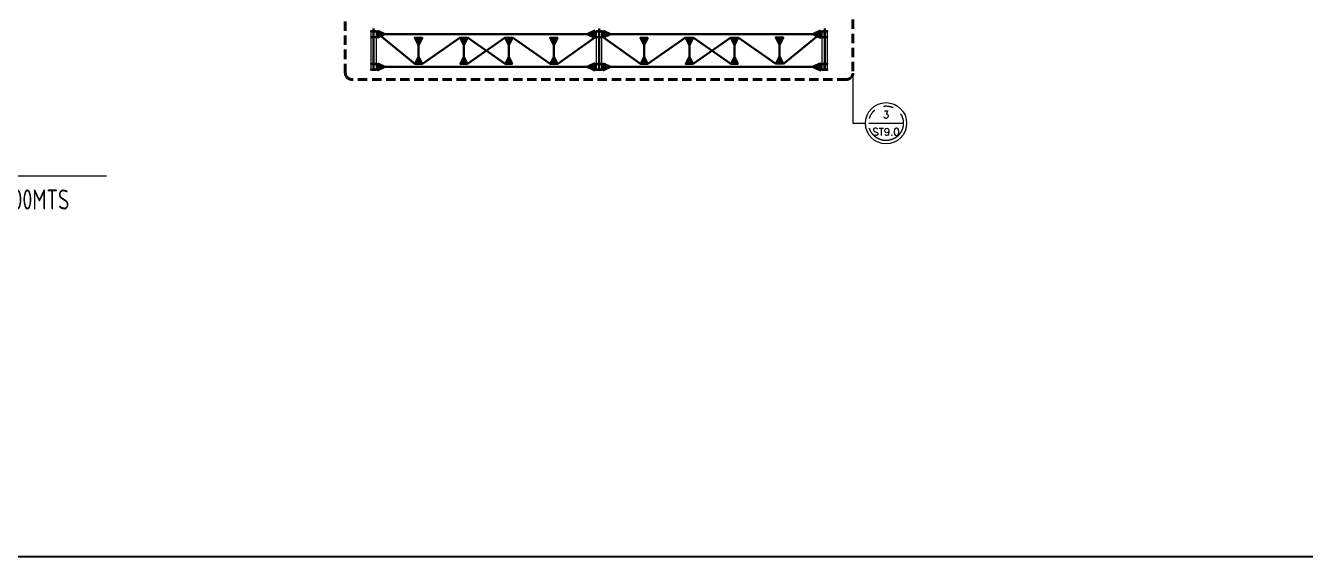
# Model space of a CAD drawing. Header units: millimetres. Extents: x 510057 to 786700, y -16030 to 119854.
# Drawn here: x 539131 to 590193, y -16030 to 5140 of the extents above; entities that cross this region are included whole.
import ezdxf
from ezdxf.enums import TextEntityAlignment as Align

# ---------------------------------------------------------------- set-up
doc = ezdxf.new("R2010")
doc.units = ezdxf.units.MM
doc.header["$MEASUREMENT"] = 0
doc.linetypes.add('HIDDEN', pattern=[0.375, 0.25, -0.125])
doc.linetypes.add('PHANTOM2', pattern=[1.25, 0.625, -0.125, 0.125, -0.125, 0.125, -0.125])
for name, color, linetype, lineweight in [('A_LINE', 1, 'Continuous', 5), ('COLUMN', 4, 'Continuous', 30), ('S-ANNO-NPLT', 7, 'Continuous', 15), ('S-Anno-Symb', 143, 'PHANTOM2', 15), ('S-BEAM', 5, 'Continuous', 30), ('S-BRACE', 2, 'Continuous', 9), ('S-BRACING', 1, 'Continuous', 13), ('SPOT DETAIL', 1, 'HIDDEN', 40)]:
    doc.layers.add(name, color=color, linetype=linetype, lineweight=lineweight)
doc.layers.add('S-CONN', color=1, linetype='Continuous')
doc.layers.add('TARGET-MAIN', color=1, linetype='Continuous')
doc.styles.add('ARCHITEXT', font='architxt.shx', dxfattribs={"width": 0.85})
doc.styles.add('ROMANSX', font='ROMANS.shx', dxfattribs={"height": 0.09375})
doc.styles.add('SIMPLEX', font='SIMPLEX.shx', dxfattribs={"width": 0.8, "height": 400})

# ---------------------------------------------------------------- blocks, each defined once
blk = doc.blocks.new('Bubble')
at = {"layer": 'S-ANNO-NPLT'}
blk.add_circle((0, 0), 0.261, dxfattribs=at)
at = {"layer": 'S-Anno-Symb', "color": 0}
blk.add_line((-0.219, 0), (0.219, 0), dxfattribs=at)
blk.add_circle((0, 0), 0.219, dxfattribs=at)
at = {"layer": 'S-Anno-Symb', "style": 'ROMANSX'}
for tag, p in [('1', (0, 0.109)), ('S1', (0, -0.109))]:
    blk.add_attdef(tag, text='', height=0.0937, dxfattribs=at).set_placement(p, align=Align.MIDDLE_CENTER)
at = {"layer": 'S-Anno-Symb', "style": 'ROMANSX', "width": 1.018385, "flags": 8}
blk.add_attdef('LONG', text='', height=0.0937, dxfattribs=at).set_placement((-0.18, -0.125), (0.18, -0.125), align=Align.FIT)
blk = doc.blocks.new('TARGET-DWGLABEL')
at = {"layer": 'TARGET-MAIN'}
blk.add_line((-7.5, 0), (7.5, 0), dxfattribs=at)
blk.add_circle((0, 0), 7.5, dxfattribs=at)
at = {"layer": 'TARGET-MAIN', "color": 2, "style": 'ARCHITEXT', "width": 0.85}
blk.add_text('SCALE', height=2, dxfattribs=at).set_placement((9.66, -2.36), align=Align.MIDDLE_LEFT)
at = {"layer": 'TARGET-MAIN', "color": 6, "style": 'ARCHITEXT', "width": 0.85}
blk.add_attdef('DRAWING_TITLE', text='', height=5, dxfattribs=at).set_placement((9.08, 4.41), align=Align.MIDDLE_LEFT)
at = {"layer": 'TARGET-MAIN', "color": 4, "style": 'ARCHITEXT', "width": 0.85}
blk.add_attdef('DWG_NO.', text='', height=3, dxfattribs=at).set_placement((0, 3.17), align=Align.MIDDLE_CENTER)
at = {"layer": 'TARGET-MAIN', "color": 3, "style": 'ARCHITEXT', "width": 0.85}
blk.add_attdef('SHT_NO.', text='', height=2, dxfattribs=at).set_placement((-0.02, -2.36), align=Align.MIDDLE_CENTER)
at = {"layer": 'TARGET-MAIN', "color": 2, "style": 'ARCHITEXT', "width": 0.85}
blk.add_attdef('SCALE', text='', height=2, dxfattribs=at).set_placement((69.6, -2.36), align=Align.MIDDLE_RIGHT)

msp = doc.modelspace()

# ---------------------------------------------------------------- hatches: boundary and pattern name
at = {"layer": 'S-CONN'}
for points in [[(553188.3, 4646.8), (553494.2, 4796.8), (553188.3, 4946.8)], [(553188.3, 4646.8), (553494.2, 4796.8), (553188.3, 4946.8)], [(554663.4, 4671.4), (554813.4, 4365.5), (554963.4, 4671.4)], [(554663.4, 4671.4), (554813.4, 4365.5), (554963.4, 4671.4)], [(556463.4, 4671.9), (556613.4, 4366), (556763.4, 4671.9)], [(556463.4, 4671.9), (556613.4, 4366), (556763.4, 4671.9)], [(558263.4, 4672), (558413.4, 4366.1), (558563.4, 4672)], [(558263.4, 4672), (558413.4, 4366.1), (558563.4, 4672)], [(560063.4, 4671.4), (560213.4, 4365.5), (560363.4, 4671.4)], [(560063.4, 4671.4), (560213.4, 4365.5), (560363.4, 4671.4)], [(561841.7, 4646.8), (561535.8, 4796.8), (561841.7, 4946.8)], [(561841.7, 4646.8), (561535.8, 4796.8), (561841.7, 4946.8)], [(562187.9, 4646.8), (562493.8, 4796.8), (562187.9, 4946.8)], [(562187.9, 4646.8), (562493.8, 4796.8), (562187.9, 4946.8)], [(563663.8, 4671.4), (563813.8, 4365.5), (563963.8, 4671.4)], [(563663.8, 4671.4), (563813.8, 4365.5), (563963.8, 4671.4)], [(565463.8, 4671.4), (565613.8, 4365.5), (565763.8, 4671.4)], [(565463.8, 4671.4), (565613.8, 4365.5), (565763.8, 4671.4)], [(567263.8, 4671.4), (567413.8, 4365.5), (567563.8, 4671.4)], [(567263.8, 4671.4), (567413.8, 4365.5), (567563.8, 4671.4)], [(569063.8, 4672.9), (569213.8, 4367), (569363.8, 4672.9)], [(569063.8, 4672.9), (569213.8, 4367), (569363.8, 4672.9)], [(570841.2, 4646.8), (570535.3, 4796.8), (570841.2, 4946.8)], [(570841.2, 4646.8), (570535.3, 4796.8), (570841.2, 4946.8)], [(553188.3, 3346.8), (553494.2, 3496.8), (553188.3, 3646.8)], [(553188.3, 3346.8), (553494.2, 3496.8), (553188.3, 3646.8)], [(554663.4, 3621.4), (554813.4, 3927.3), (554963.4, 3621.4)], [(554663.4, 3621.4), (554813.4, 3927.3), (554963.4, 3621.4)], [(556463.4, 3621.9), (556613.4, 3927.8), (556763.4, 3621.9)], [(556463.4, 3621.9), (556613.4, 3927.8), (556763.4, 3621.9)], [(558263.4, 3622), (558413.4, 3927.9), (558563.4, 3622)], [(558263.4, 3622), (558413.4, 3927.9), (558563.4, 3622)], [(560063.4, 3621.4), (560213.4, 3927.3), (560363.4, 3621.4)], [(560063.4, 3621.4), (560213.4, 3927.3), (560363.4, 3621.4)], [(561841.7, 3346.8), (561535.8, 3496.8), (561841.7, 3646.8)], [(561841.7, 3346.8), (561535.8, 3496.8), (561841.7, 3646.8)], [(562187.9, 3346.8), (562493.8, 3496.8), (562187.9, 3646.8)], [(562187.9, 3346.8), (562493.8, 3496.8), (562187.9, 3646.8)], [(563663.8, 3621.4), (563813.8, 3927.3), (563963.8, 3621.4)], [(563663.8, 3621.4), (563813.8, 3927.3), (563963.8, 3621.4)], [(565463.8, 3621.4), (565613.8, 3927.3), (565763.8, 3621.4)], [(565463.8, 3621.4), (565613.8, 3927.3), (565763.8, 3621.4)], [(567263.8, 3621.4), (567413.8, 3927.3), (567563.8, 3621.4)], [(567263.8, 3621.4), (567413.8, 3927.3), (567563.8, 3621.4)], [(569063.8, 3622.9), (569213.8, 3928.8), (569363.8, 3622.9)], [(569063.8, 3622.9), (569213.8, 3928.8), (569363.8, 3622.9)], [(570841.2, 3346.8), (570535.3, 3496.8), (570841.2, 3646.8)], [(570841.2, 3346.8), (570535.3, 3496.8), (570841.2, 3646.8)]]:
    msp.add_hatch(color=256, dxfattribs=at).paths.add_polyline_path(points)

# ---------------------------------------------------------------- linework, layer by layer
at = {"layer": 'A_LINE', "color": 1}
msp.add_line((516690.7, -853), (542362, -853), dxfattribs=at)
at = {"layer": 'COLUMN', "elevation": 0}
for points in [[(553014.2, 4920), (553115.3, 4920), (553115.3, 4909), (553033.9, 4909, 0.4142136), (553017.9, 4893), (553017.9, 4699.9, 0.4142136), (553033.9, 4683.9), (553115.3, 4683.9), (553115.3, 4672.9), (552913.1, 4672.9), (552913.1, 4683.9), (552994.6, 4683.9, 0.4142136), (553010.5, 4699.9), (553010.5, 4893, 0.4142136), (552994.6, 4909), (552913.1, 4909), (552913.1, 4920), (553014.2, 4920)], [(562014.2, 4920), (562115.3, 4920), (562115.3, 4909), (562033.8, 4909, 0.4142136), (562017.9, 4893), (562017.9, 4699.9, 0.4142136), (562033.8, 4683.9), (562115.3, 4683.9), (562115.3, 4672.9), (561913.1, 4672.9), (561913.1, 4683.9), (561994.6, 4683.9, 0.4142136), (562010.5, 4699.9), (562010.5, 4893, 0.4142136), (561994.6, 4909), (561913.1, 4909), (561913.1, 4920), (562014.2, 4920)], [(571014.2, 4920), (571115.3, 4920), (571115.3, 4909), (571033.8, 4909, 0.4142136), (571017.8, 4893), (571017.8, 4699.9, 0.4142136), (571033.8, 4683.9), (571115.3, 4683.9), (571115.3, 4672.9), (570913.1, 4672.9), (570913.1, 4683.9), (570994.5, 4683.9, 0.4142136), (571010.5, 4699.9), (571010.5, 4893, 0.4142136), (570994.5, 4909), (570913.1, 4909), (570913.1, 4920), (571014.2, 4920)], [(553014.2, 3620), (553115.3, 3620), (553115.3, 3609), (553033.9, 3609, 0.4142136), (553017.9, 3593), (553017.9, 3399.9, 0.4142136), (553033.9, 3383.9), (553115.3, 3383.9), (553115.3, 3372.9), (552913.1, 3372.9), (552913.1, 3383.9), (552994.6, 3383.9, 0.4142136), (553010.5, 3399.9), (553010.5, 3593, 0.4142136), (552994.6, 3609), (552913.1, 3609), (552913.1, 3620), (553014.2, 3620)], [(562014.2, 3620), (562115.3, 3620), (562115.3, 3609), (562033.8, 3609, 0.4142136), (562017.9, 3593), (562017.9, 3399.9, 0.4142136), (562033.8, 3383.9), (562115.3, 3383.9), (562115.3, 3372.9), (561913.1, 3372.9), (561913.1, 3383.9), (561994.6, 3383.9, 0.4142136), (562010.5, 3399.9), (562010.5, 3593, 0.4142136), (561994.6, 3609), (561913.1, 3609), (561913.1, 3620), (562014.2, 3620)], [(571014.2, 3620), (571115.3, 3620), (571115.3, 3609), (571033.8, 3609, 0.4142136), (571017.8, 3593), (571017.8, 3399.9, 0.4142136), (571033.8, 3383.9), (571115.3, 3383.9), (571115.3, 3372.9), (570913.1, 3372.9), (570913.1, 3383.9), (570994.5, 3383.9, 0.4142136), (571010.5, 3399.9), (571010.5, 3593, 0.4142136), (570994.5, 3609), (570913.1, 3609), (570913.1, 3620), (571014.2, 3620)]]:
    msp.add_lwpolyline(points, format="xyb", dxfattribs=at)
at = {"layer": 'Defpoints', "ltscale": 0.05, "elevation": 0}
msp.add_lwpolyline([(510056.7, -16030), (704864.1, -16030), (704864.1, 119854.2), (510056.7, 119854.2)], close=True, dxfattribs=at)
at = {"layer": 'S-ANNO-NPLT'}
msp.add_circle((573461.6, 1245.6, 0), 821.4, dxfattribs=at)
at = {"layer": 'S-BEAM'}
for p, q in [((553013.7, 3621.4, 0), (553013.7, 5025.9, 0)), ((553187.8, 4796.4, 0), (561840.1, 4796.4, 0)), ((553187.8, 4796.4, 0), (561840.1, 4796.4, 0)), ((553343.3, 4696.4, 0), (554663.5, 3621.4, 0)), ((554813.4, 4671.4, 0), (554813.5, 3621.4, 0)), ((556463.4, 4671.4, 0), (554963.4, 3621.4, 0)), ((556613.4, 4671.4, 0), (556613.5, 3621.4, 0)), ((556763.5, 4671.4, 0), (558263.5, 3621.4, 0)), ((558263.5, 4671.4, 0), (556763.5, 3621.4, 0)), ((558413.4, 4671.4, 0), (558413.5, 3621.4, 0)), ((558563.4, 4671.4, 0), (560063.5, 3621.8, 0)), ((560213.4, 4671.4, 0), (560213.5, 3621.4, 0)), ((561840.1, 4671.4, 0), (560363.4, 3621.8, 0)), ((562014.2, 3621.4, 0), (562014.2, 5025.9, 0)), ((562188.3, 4796.4, 0), (570840, 4796.4, 0)), ((562188.3, 4671.4, 0), (563663.9, 3621.8, 0)), ((563813.8, 4671.4, 0), (563813.9, 3621.4, 0)), ((565463.9, 4671.4, 0), (563963.8, 3621.8, 0)), ((565613.8, 4671.4, 0), (565613.9, 3621.4, 0)), ((567263.8, 4671.4, 0), (565763.8, 3621.4, 0)), ((565763.8, 4671.4, 0), (567263.8, 3621.4, 0)), ((567413.8, 4671.4, 0), (567413.9, 3621.4, 0)), ((567563.9, 4671.4, 0), (569063.9, 3621.4, 0)), ((569213.8, 4671.4, 0), (569213.9, 3621.4, 0)), ((570685.1, 4696.4, 0), (569363.8, 3621.4, 0)), ((571013.7, 3621.4, 0), (571013.7, 5025.9, 0)), ((553187.8, 3496.4, 0), (561840.1, 3496.4, 0)), ((562188.3, 3496.4, 0), (570840, 3496.4, 0))]:
    msp.add_line(p, q, dxfattribs=at)
at = {"layer": 'S-BRACE', "elevation": 0}
for points in [[(552913.1, 4920), (553115.3, 4920), (553115.3, 3372.9), (552913.1, 3372.9)], [(561913.1, 4919.2), (562115.3, 4919.2), (562115.3, 3372), (561913.1, 3372)], [(570913.1, 4918.3), (571115.3, 4918.3), (571115.3, 3371.2), (570913.1, 3371.2)]]:
    msp.add_lwpolyline(points, close=True, dxfattribs=at)
at = {"layer": 'S-BRACING', "ltscale": 1000, "elevation": 0}
msp.add_lwpolyline([(572140.3, 3245.6), (572140.3, 1245.6), (572640.3, 1245.6)], dxfattribs=at)
at = {"layer": 'S-CONN', "color": 1, "elevation": 0}
for points in [[(553188.3, 4946.8), (553494.2, 4796.8), (553188.3, 4646.8), (553188.3, 4946.8)], [(553188.3, 4946.8), (553494.2, 4796.8), (553188.3, 4646.8), (553188.3, 4946.8)], [(554963.4, 4671.4), (554813.4, 4365.5), (554663.4, 4671.4), (554963.4, 4671.4)], [(554963.4, 4671.4), (554813.4, 4365.5), (554663.4, 4671.4), (554963.4, 4671.4)], [(556763.4, 4671.9), (556613.4, 4366), (556463.4, 4671.9), (556763.4, 4671.9)], [(556763.4, 4671.9), (556613.4, 4366), (556463.4, 4671.9), (556763.4, 4671.9)], [(558563.4, 4672), (558413.4, 4366.1), (558263.4, 4672), (558563.4, 4672)], [(558563.4, 4672), (558413.4, 4366.1), (558263.4, 4672), (558563.4, 4672)], [(560363.4, 4671.4), (560213.4, 4365.5), (560063.4, 4671.4), (560363.4, 4671.4)], [(560363.4, 4671.4), (560213.4, 4365.5), (560063.4, 4671.4), (560363.4, 4671.4)], [(561841.7, 4946.8), (561535.8, 4796.8), (561841.7, 4646.8), (561841.7, 4946.8)], [(561841.7, 4946.8), (561535.8, 4796.8), (561841.7, 4646.8), (561841.7, 4946.8)], [(562187.9, 4946.8), (562493.8, 4796.8), (562187.9, 4646.8), (562187.9, 4946.8)], [(562187.9, 4946.8), (562493.8, 4796.8), (562187.9, 4646.8), (562187.9, 4946.8)], [(563963.8, 4671.4), (563813.8, 4365.5), (563663.8, 4671.4), (563963.8, 4671.4)], [(563963.8, 4671.4), (563813.8, 4365.5), (563663.8, 4671.4), (563963.8, 4671.4)], [(565763.8, 4671.4), (565613.8, 4365.5), (565463.8, 4671.4), (565763.8, 4671.4)], [(565763.8, 4671.4), (565613.8, 4365.5), (565463.8, 4671.4), (565763.8, 4671.4)], [(567563.8, 4671.4), (567413.8, 4365.5), (567263.8, 4671.4), (567563.8, 4671.4)], [(567563.8, 4671.4), (567413.8, 4365.5), (567263.8, 4671.4), (567563.8, 4671.4)], [(569363.8, 4672.9), (569213.8, 4367), (569063.8, 4672.9), (569363.8, 4672.9)], [(569363.8, 4672.9), (569213.8, 4367), (569063.8, 4672.9), (569363.8, 4672.9)], [(570841.2, 4946.8), (570535.3, 4796.8), (570841.2, 4646.8), (570841.2, 4946.8)], [(570841.2, 4946.8), (570535.3, 4796.8), (570841.2, 4646.8), (570841.2, 4946.8)], [(553188.3, 3646.8), (553494.2, 3496.8), (553188.3, 3346.8), (553188.3, 3646.8)], [(553188.3, 3646.8), (553494.2, 3496.8), (553188.3, 3346.8), (553188.3, 3646.8)], [(554963.4, 3621.4), (554813.4, 3927.3), (554663.4, 3621.4), (554963.4, 3621.4)], [(554963.4, 3621.4), (554813.4, 3927.3), (554663.4, 3621.4), (554963.4, 3621.4)], [(556763.4, 3621.9), (556613.4, 3927.8), (556463.4, 3621.9), (556763.4, 3621.9)], [(556763.4, 3621.9), (556613.4, 3927.8), (556463.4, 3621.9), (556763.4, 3621.9)], [(558563.4, 3622), (558413.4, 3927.9), (558263.4, 3622), (558563.4, 3622)], [(558563.4, 3622), (558413.4, 3927.9), (558263.4, 3622), (558563.4, 3622)], [(560363.4, 3621.4), (560213.4, 3927.3), (560063.4, 3621.4), (560363.4, 3621.4)], [(560363.4, 3621.4), (560213.4, 3927.3), (560063.4, 3621.4), (560363.4, 3621.4)], [(561841.7, 3646.8), (561535.8, 3496.8), (561841.7, 3346.8), (561841.7, 3646.8)], [(561841.7, 3646.8), (561535.8, 3496.8), (561841.7, 3346.8), (561841.7, 3646.8)], [(562187.9, 3646.8), (562493.8, 3496.8), (562187.9, 3346.8), (562187.9, 3646.8)], [(562187.9, 3646.8), (562493.8, 3496.8), (562187.9, 3346.8), (562187.9, 3646.8)], [(563963.8, 3621.4), (563813.8, 3927.3), (563663.8, 3621.4), (563963.8, 3621.4)], [(563963.8, 3621.4), (563813.8, 3927.3), (563663.8, 3621.4), (563963.8, 3621.4)], [(565763.8, 3621.4), (565613.8, 3927.3), (565463.8, 3621.4), (565763.8, 3621.4)], [(565763.8, 3621.4), (565613.8, 3927.3), (565463.8, 3621.4), (565763.8, 3621.4)], [(567563.8, 3621.4), (567413.8, 3927.3), (567263.8, 3621.4), (567563.8, 3621.4)], [(567563.8, 3621.4), (567413.8, 3927.3), (567263.8, 3621.4), (567563.8, 3621.4)], [(569363.8, 3622.9), (569213.8, 3928.8), (569063.8, 3622.9), (569363.8, 3622.9)], [(569363.8, 3622.9), (569213.8, 3928.8), (569063.8, 3622.9), (569363.8, 3622.9)], [(570841.2, 3646.8), (570535.3, 3496.8), (570841.2, 3346.8), (570841.2, 3646.8)], [(570841.2, 3646.8), (570535.3, 3496.8), (570841.2, 3346.8), (570841.2, 3646.8)]]:
    msp.add_lwpolyline(points, close=True, dxfattribs=at)
at = {"layer": 'SPOT DETAIL', "ltscale": 1500, "elevation": 0}
msp.add_lwpolyline([(572140.3, 5943), (572140.3, 3245.6, -0.4142136), (571890.3, 2995.6), (552138.1, 2995.6, -0.4142136), (551888.1, 3245.6), (551888.1, 5943, -0.4142136), (552138.1, 6193), (571890.3, 6193, -0.4142136)], format="xyb", close=True, dxfattribs=at)

# ---------------------------------------------------------------- block references
at = {"layer": 'S-Anno-Symb', "xscale": 3149.760000000242, "yscale": 3149.760000000242, "zscale": 3149.760000000242}
msp.add_blockref('Bubble', (573461.6, 1245.6, 0), dxfattribs=at).add_auto_attribs({'1': '3', 'S1': 'ST9.0'})
at = {"layer": 'TARGET-MAIN', "color": 1}
ref = msp.add_blockref('TARGET-DWGLABEL', (519690.7, -853), dxfattribs=dict(at, xscale=400, yscale=400, zscale=400))
ref.add_attrib('DWG_NO.', '1', dxfattribs={"color": 4, "height": 1200, "style": 'SIMPLEX', "width": 1.1}).set_placement((519690.7, 416.4), align=Align.MIDDLE_CENTER)
ref.add_attrib('SHT_NO.', 'ST2.1', dxfattribs={"color": 3, "height": 800, "style": 'SIMPLEX', "width": 0.8}).set_placement((519684.6, -1795.1), align=Align.MIDDLE_CENTER)
ref.add_attrib('DRAWING_TITLE', 'MEZZ. FLOOR', dxfattribs={"color": 5, "height": 1600, "style": 'SIMPLEX'}).set_placement((523322.4, 3709.7), align=Align.MIDDLE_LEFT)
ref.add_attrib('DRAWING_TITLE', 'FRAMING PLAN', dxfattribs={"color": 5, "height": 1600, "style": 'SIMPLEX'}).set_placement((523322.4, 909.7), align=Align.MIDDLE_LEFT)
ref.add_attrib('SCALE', '1 : 200MTS', dxfattribs={"color": 2, "height": 800, "style": 'ARCHITEXT', "width": 0.85}).set_placement((540879.7, -1795.1), align=Align.MIDDLE_RIGHT)

doc.saveas('drawing.dxf')
